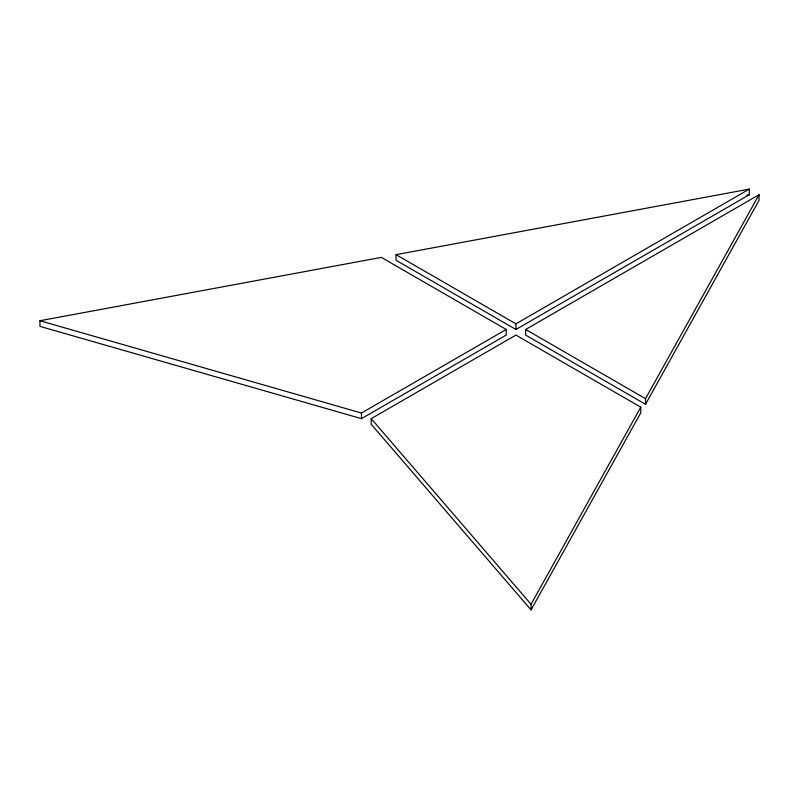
<?xml version="1.0" encoding="UTF-8"?>
<svg xmlns="http://www.w3.org/2000/svg" width="799" height="799" viewBox="0 0 799 799"><rect width="100%" height="100%" fill="white"/><g stroke="black" fill="none" stroke-linecap="round" stroke-linejoin="round"><path stroke-width="1.2" d="M531.055 609.897L531.055 604.274L640.778 407.17L515.924 335.091L371.195 418.646L371.195 424.269L531.055 609.897L640.778 412.793L640.778 407.17M645.512 404.294L645.512 398.671L759.05 194.726L525.652 329.478L525.652 335.091L645.512 404.294L759.05 200.339L759.05 194.726M39.95 320.739L361.468 413.033L506.196 329.478L506.196 335.091L361.468 418.646L39.95 326.362L39.95 320.739L381.343 257.388L506.196 329.478M396.064 254.661L515.924 323.855L749.322 189.103L749.322 194.726L515.924 329.478L396.064 260.274L396.064 254.661L749.322 189.103M746.865 195.176L749.322 194.726M525.652 329.478L645.512 398.671M371.195 418.646L531.055 604.274M515.924 323.855L515.924 329.478M361.468 413.033L361.468 418.646"/></g></svg>
